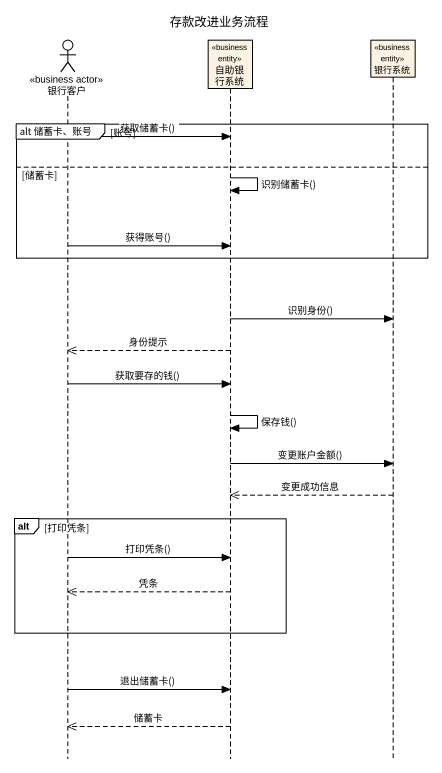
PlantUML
@startuml
title 存款改进业务流程
hide footbox
actor 银行客户 <<business actor>>
participant 自助银行系统 <<business entity>>
participant 银行系统 <<business entity>>

group alt 储蓄卡、账号 [账号]
  银行客户 -> 自助银行系统 : 获取储蓄卡()
else 储蓄卡
  自助银行系统 -> 自助银行系统 : 识别储蓄卡()
  银行客户 -> 自助银行系统 : 获得账号()
end
自助银行系统 -> 银行系统 : 识别身份()
自助银行系统 -->> 银行客户 : 身份提示
银行客户 -> 自助银行系统 : 获取要存的钱()
自助银行系统 -> 自助银行系统 : 保存钱()
自助银行系统 -> 银行系统 : 变更账户金额()
银行系统 -->> 自助银行系统 : 变更成功信息
alt 打印凭条
  银行客户 -> 自助银行系统 : 打印凭条()
  自助银行系统 -->> 银行客户 : 凭条
end
银行客户 -> 自助银行系统 : 退出储蓄卡()
自助银行系统 -->> 银行客户 : 储蓄卡
@enduml
